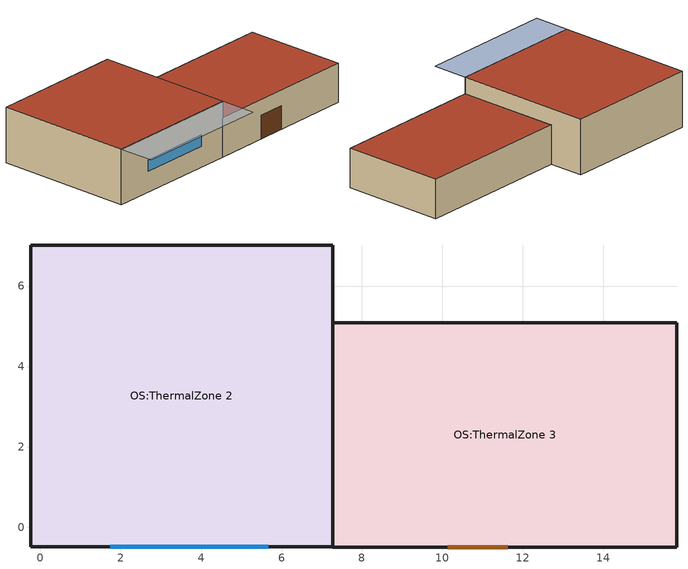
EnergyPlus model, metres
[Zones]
OS:ThermalZone 3
 floor ground (000_ExtSlabCarpet_4in_ClimateZone 1-8): 15.83,5.08 15.83,-0.48 7.27,-0.48 7.27,5.08 z0
 wall outside (ASHRAE_189.1-2009_ExtWall_SteelFrame_ClimateZone 4-8): 7.27,-0.48 15.83,-0.48 15.83,5.08 7.27,5.08 z0:2.11
 wall to OS:ThermalZone 2 (000_Interior Wall): 7.27,5.08 7.27,-0.48 z0:2.11
 door (000_Exterior Door): 10.13,-0.48 11.62,-0.48 z0:1.26
 roof outside (ASHRAE_189.1-2009_ExtRoof_IEAD_ClimateZone 2-5): 15.83,-0.48 15.83,5.08 7.27,5.08 7.27,-0.48 z2.11
OS:ThermalZone 2
 floor ground (000_ExtSlabCarpet_4in_ClimateZone 1-8): 7.27,7.02 7.27,-0.48 -0.24,-0.48 -0.24,7.02 z0
 wall outside (ASHRAE_189.1-2009_ExtWall_SteelFrame_ClimateZone 4-8): 7.27,7.02 -0.24,7.02 -0.24,-0.48 7.27,-0.48 z0:3; 7.27,-0.48,3 7.27,-0.48,2.11 7.27,5.08,2.11 7.27,5.08,0 7.27,7.02,0 7.27,7.02,3
 window (ASHRAE_189.1-2009_ExtWindow_ClimateZone 4-5): 1.74,-0.48 5.67,-0.48 z1.12:1.74
 roof outside (ASHRAE_189.1-2009_ExtRoof_IEAD_ClimateZone 2-5): 7.27,-0.48 7.27,7.02 -0.24,7.02 -0.24,-0.48 z3
shading: 7.27,-2.43 7.27,-0.48 -0.24,-0.48 -0.24,-2.43 z3
[Building]
Medium Office: -0, , 0.04, 0.4, FullExterior, 25
[Material]
000_I01 25mm insulation board: MediumRough, 0.0254, 0.03, 43, 1210, 0.9, 0.7, 0.7
000_F08 Metal surface: Smooth, 0.0008, 45.28, 7824, 500, 0.9, 0.7, 0.7
Roof Insulation [21]: MediumRough, 0.2105, 0.049, 265, 836.8, 0.9, 0.7, 0.7
MAT-CC05 4 HW CONCRETE: Rough, 0.1016, 1.311, 2240, 836.8, 0.9, 0.7, 0.7
Roof Membrane: VeryRough, 0.0095, 0.16, 1121.29, 1460, 0.9, 0.7, 0.7
000_G01a 19mm gypsum board: MediumSmooth, 0.019, 0.16, 800, 1090, 0.9, 0.7, 0.7
1/2IN Gypsum: Smooth, 0.0127, 0.16, 784.9, 830, 0.9, 0.92, 0.92
Metal Decking: MediumSmooth, 0.0015, 45.006, 7680, 418.4, 0.9, 0.7, 0.3
Wall Insulation [39]: MediumRough, 0.1184, 0.045, 265, 836.8, 0.9, 0.7, 0.7
[Material:AirGap]
000_F04 Wall air space resistance: 0.15
[Material:NoMass]
MAT-SHEATH: Rough, 0.3626, 0.9, 0.7, 0.7
CP02 CARPET PAD: VeryRough, 0.2165, 0.9, 0.7, 0.8
[WindowMaterial:Glazing]
Theoretical Glass [207]: SpectralAverage, , 0.003, 0.3311, 0.6189, 0.6189, 0.44, 0.51, 0.51, 0, 0.9, 0.9, 0.0133, 1, No
[Construction]
000_Exterior Door: 000_F08 Metal surface, 000_I01 25mm insulation board
ASHRAE_189.1-2009_ExtWall_SteelFrame_ClimateZone 4-8: MAT-SHEATH, Wall Insulation [39], 1/2IN Gypsum
000_Interior Wall: 000_G01a 19mm gypsum board, 000_F04 Wall air space resistance, 000_G01a 19mm gypsum board
ASHRAE_189.1-2009_ExtWindow_ClimateZone 4-5: Theoretical Glass [207]
ASHRAE_189.1-2009_ExtRoof_IEAD_ClimateZone 2-5: Roof Membrane, Roof Insulation [21], Metal Decking
000_ExtSlabCarpet_4in_ClimateZone 1-8: MAT-CC05 4 HW CONCRETE, CP02 CARPET PAD
[Zone]
OS:ThermalZone 3: -0, 9.25779, -2.81574, 0
OS:ThermalZone 2: -0, -0.235642, -0.484665, -7.21911e-16
